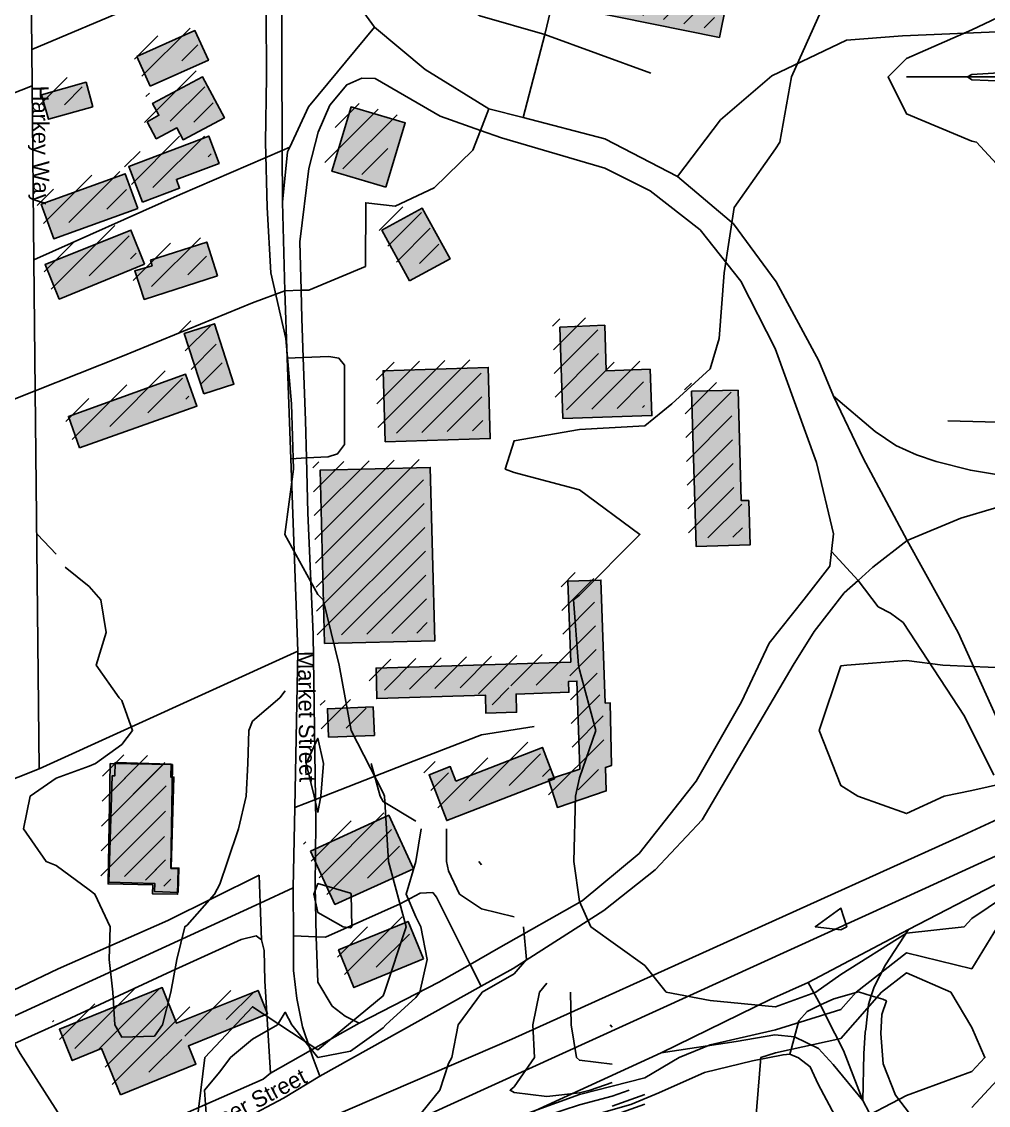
# Model space of a CAD drawing. Extents: x 6576311 to 6728256, y 2029764 to 2237541.
# Drawn here: x 6670769 to 6671656, y 2177921 to 2178916 of the extents above; entities that cross this region are included whole.
import ezdxf

# ---------------------------------------------------------------- set-up
doc = ezdxf.new("R2010")
doc.units = 21
for name, color, linetype in [('BUILDINGS', 9, 'Continuous'), ('CL_LOCAL', 4, 'Continuous'), ('CL_MAJOR', 2, 'Continuous'), ('CL_TRAIL', 6, 'Continuous'), ('CONTOUR_1FT', 251, 'Continuous'), ('CONTOUR_INDEX', 150, 'Continuous'), ('CONTOUR_MAJOR', 92, 'Continuous'), ('ROAD_LABELS', 3, 'Continuous')]:
    doc.layers.add(name, color=color, linetype=linetype)

msp = doc.modelspace()

# ---------------------------------------------------------------- hatches: boundary and pattern name
at = {"layer": 'BUILDINGS_HATCH'}
for points in [[(6671409.77, 2178901.4), (6671428.38, 2178993.99), (6671344.93, 2179010.39), (6671344.09, 2179006.01), (6671314.01, 2179012.08), (6671310.4, 2178993.85), (6671299.61, 2178995.99), (6671285.44, 2178926.37)], [(6670887.27, 2178856.57), (6670940.77, 2178880.47), (6670928.46, 2178907.73), (6670875.25, 2178883.83)], [(6670834.89, 2178837.77), (6670828.55, 2178860.33), (6670787.76, 2178848.86), (6670794.09, 2178826.31)], [(6670884.57, 2178824.14), (6670892.87, 2178808.52), (6670911.82, 2178818.43), (6670917.54, 2178807.53), (6670955.46, 2178827.72), (6670935.45, 2178865.15), (6670889.61, 2178840.92), (6670895.33, 2178830.02)], [(6671103.49, 2178763.89), (6671121.39, 2178822.96), (6671071.7, 2178837.68), (6671054.08, 2178778.61)], [(6670880.35, 2178750.19), (6670914.33, 2178763.08), (6670911.46, 2178771.08), (6670950.53, 2178785.82), (6670941.07, 2178810.91), (6670867.73, 2178782.92)], [(6670876.12, 2178744.35), (6670864.36, 2178776.35), (6670787.33, 2178748.34), (6670798.81, 2178716.7)], [(6671125.41, 2178678.03), (6671162.48, 2178698.22), (6671137.04, 2178744.73), (6671099.97, 2178724.54)], [(6670882.29, 2178693.38), (6670869.68, 2178724.65), (6670790.97, 2178693), (6670803.87, 2178661.37)], [(6670949.27, 2178682.74), (6670939.21, 2178713.66), (6670887.67, 2178697.05), (6670889.11, 2178691.96), (6670873.24, 2178687.15), (6670881.86, 2178660.97)], [(6670936.68, 2178574.52), (6670964.15, 2178583.38), (6670946.34, 2178638.66), (6670918.58, 2178629.8)], [(6671263.14, 2178635.64), (6671266.05, 2178551.88), (6671347.72, 2178554.41), (6671346.12, 2178597.02), (6671305.85, 2178595.39), (6671304.54, 2178637.27)], [(6671103.06, 2178530.43), (6671199.48, 2178533.39), (6671197.5, 2178598.57), (6671101.09, 2178595.61)], [(6670822.6, 2178524.87), (6670930.21, 2178563.2), (6670919.87, 2178592.29), (6670812.27, 2178553.6)], [(6671427.03, 2178577.7), (6671384.21, 2178576.79), (6671388.22, 2178434.4), (6671437.84, 2178435.7), (6671436.54, 2178476.49), (6671429.73, 2178476.46)], [(6671047.41, 2178345.18), (6671148.65, 2178347.79), (6671144.29, 2178506.93), (6671043.33, 2178504.32)], [(6671273.24, 2178328.29), (6671094.59, 2178322.8), (6671095.27, 2178294.76), (6671195.09, 2178297.73), (6671195.45, 2178281.34), (6671223.52, 2178282.19), (6671223.16, 2178298.94), (6671271.66, 2178300.6), (6671271.33, 2178310.44), (6671278.99, 2178310.83), (6671281.6, 2178229.99), (6671252.71, 2178220.4), (6671261.04, 2178194.94), (6671305.79, 2178210.06), (6671305.13, 2178231.55), (6671310.8, 2178233.39), (6671309.42, 2178290.93), (6671304.88, 2178290.55), (6671301, 2178403.43), (6671270.65, 2178402.58)], [(6671050.9, 2178259.24), (6671093.15, 2178260.88), (6671091.9, 2178287.09), (6671049.93, 2178285.46)], [(6671167.92, 2178218.94), (6671162.75, 2178232.4), (6671143.22, 2178224.67), (6671159.56, 2178182.85), (6671258.38, 2178221.15), (6671247.2, 2178249.88)], [(6670906.2, 2178138.8), (6670907.78, 2178234.23), (6670850.77, 2178235.08), (6670848.68, 2178124.72), (6670889.81, 2178123.8), (6670889.56, 2178115.42), (6670912.54, 2178115.16), (6670913.01, 2178138.47)], [(6670849.5, 2178126.36), (6670891.62, 2178125.12), (6670891.4, 2178117.58), (6670913.01, 2178116.94), (6670913.68, 2178139.23), (6670906.7, 2178139.42), (6670909.19, 2178222.69), (6670906.21, 2178222.75), (6670906.56, 2178234.66), (6670855.24, 2178236.19), (6670854.87, 2178223.77), (6670852.38, 2178223.83)], [(6671034.32, 2178154.64), (6671056.94, 2178105.93), (6671128.83, 2178138.65), (6671106.22, 2178187.73)], [(6671138.26, 2178056.02), (6671123.94, 2178090.19), (6671060.23, 2178064.06), (6671074.28, 2178029.53)], [(6670860, 2177931.01), (6670929.36, 2177959.35), (6670922.49, 2177976.07), (6670994.97, 2178005.52), (6670986.37, 2178026.97), (6670911.62, 2177996.79), (6670898.44, 2178029.51), (6670804.15, 2177991.23), (6670815.9, 2177962.51), (6670842.8, 2177973.55)]]:
    msp.add_hatch(color=251, dxfattribs=at).paths.add_polyline_path(points)
at = {"layer": 'BUILDINGS_SHADOW'}
h = msp.add_hatch(dxfattribs=at)
h.set_pattern_fill('ANSI31', scale=5)
h.paths.add_polyline_path([(6671403.02, 2178908.78), (6671421.63, 2179001.37), (6671338.18, 2179017.77), (6671337.34, 2179013.39), (6671307.26, 2179019.45), (6671303.65, 2179001.23), (6671292.86, 2179003.37), (6671278.69, 2178933.74)])
h = msp.add_hatch(dxfattribs=at)
h.set_pattern_fill('ANSI31', scale=5)
h.paths.add_polyline_path([(6670880.52, 2178863.95), (6670934.02, 2178887.85), (6670921.71, 2178915.11), (6670868.5, 2178891.21)])
h = msp.add_hatch(dxfattribs=at)
h.set_pattern_fill('ANSI31', scale=5)
h.paths.add_polyline_path([(6670828.14, 2178845.15), (6670821.8, 2178867.71), (6670781.01, 2178856.24), (6670787.35, 2178833.69)])
h = msp.add_hatch(dxfattribs=at)
h.set_pattern_fill('ANSI31', scale=5)
h.paths.add_polyline_path([(6670877.83, 2178831.52), (6670886.12, 2178815.9), (6670905.08, 2178825.81), (6670910.79, 2178814.91), (6670948.71, 2178835.1), (6670928.7, 2178872.53), (6670882.86, 2178848.3), (6670888.58, 2178837.4)])
h = msp.add_hatch(dxfattribs=at)
h.set_pattern_fill('ANSI31', scale=5)
h.paths.add_polyline_path([(6671096.74, 2178771.26), (6671114.64, 2178830.34), (6671064.95, 2178845.06), (6671047.33, 2178785.99)])
h = msp.add_hatch(dxfattribs=at)
h.set_pattern_fill('ANSI31', scale=5)
h.paths.add_polyline_path([(6670873.6, 2178757.57), (6670907.58, 2178770.46), (6670904.71, 2178778.46), (6670943.78, 2178793.2), (6670934.32, 2178818.29), (6670860.98, 2178790.3)])
h = msp.add_hatch(dxfattribs=at)
h.set_pattern_fill('ANSI31', scale=5)
h.paths.add_polyline_path([(6670869.37, 2178751.73), (6670857.61, 2178783.73), (6670780.59, 2178755.72), (6670792.06, 2178724.08)])
h = msp.add_hatch(dxfattribs=at)
h.set_pattern_fill('ANSI31', scale=5)
h.paths.add_polyline_path([(6671118.66, 2178685.41), (6671155.73, 2178705.59), (6671130.29, 2178752.1), (6671093.22, 2178731.92)])
h = msp.add_hatch(dxfattribs=at)
h.set_pattern_fill('ANSI31', scale=5)
h.paths.add_polyline_path([(6670875.54, 2178700.76), (6670862.93, 2178732.03), (6670784.22, 2178700.38), (6670797.12, 2178668.75)])
h = msp.add_hatch(dxfattribs=at)
h.set_pattern_fill('ANSI31', scale=5)
h.paths.add_polyline_path([(6670942.52, 2178690.12), (6670932.46, 2178721.04), (6670880.92, 2178704.43), (6670882.36, 2178699.34), (6670866.49, 2178694.53), (6670875.11, 2178668.35)])
h = msp.add_hatch(dxfattribs=at)
h.set_pattern_fill('ANSI31', scale=5)
h.paths.add_polyline_path([(6670929.93, 2178581.9), (6670957.41, 2178590.76), (6670939.59, 2178646.04), (6670911.83, 2178637.18)])
h = msp.add_hatch(dxfattribs=at)
h.set_pattern_fill('ANSI31', scale=5)
h.paths.add_polyline_path([(6671256.39, 2178643.01), (6671259.3, 2178559.26), (6671340.97, 2178561.79), (6671339.37, 2178604.4), (6671299.1, 2178602.77), (6671297.79, 2178644.65)])
h = msp.add_hatch(dxfattribs=at)
h.set_pattern_fill('ANSI31', scale=5)
h.paths.add_polyline_path([(6670815.85, 2178532.25), (6670923.46, 2178570.58), (6670913.12, 2178599.67), (6670805.52, 2178560.98)])
h = msp.add_hatch(dxfattribs=at)
h.set_pattern_fill('ANSI31', scale=5)
h.paths.add_polyline_path([(6671096.32, 2178537.81), (6671192.73, 2178540.77), (6671190.75, 2178605.95), (6671094.34, 2178602.99)])
h = msp.add_hatch(dxfattribs=at)
h.set_pattern_fill('ANSI31', scale=5)
h.paths.add_polyline_path([(6671420.28, 2178585.08), (6671377.46, 2178584.16), (6671381.47, 2178441.78), (6671431.09, 2178443.08), (6671429.79, 2178483.87), (6671422.98, 2178483.84)])
h = msp.add_hatch(dxfattribs=at)
h.set_pattern_fill('ANSI31', scale=5)
h.paths.add_polyline_path([(6671040.66, 2178352.56), (6671141.9, 2178355.17), (6671137.54, 2178514.31), (6671036.58, 2178511.7)])
h = msp.add_hatch(dxfattribs=at)
h.set_pattern_fill('ANSI31', scale=5)
h.paths.add_polyline_path([(6671266.49, 2178335.67), (6671087.84, 2178330.18), (6671088.52, 2178302.13), (6671188.34, 2178305.11), (6671188.7, 2178288.72), (6671216.77, 2178289.57), (6671216.42, 2178306.32), (6671264.91, 2178307.98), (6671264.58, 2178317.81), (6671272.24, 2178318.21), (6671274.85, 2178237.37), (6671245.96, 2178227.78), (6671254.29, 2178202.32), (6671299.04, 2178217.44), (6671298.38, 2178238.93), (6671304.05, 2178240.77), (6671302.67, 2178298.31), (6671298.13, 2178297.93), (6671294.25, 2178410.81), (6671263.91, 2178409.96)])
h = msp.add_hatch(dxfattribs=at)
h.set_pattern_fill('ANSI31', scale=5)
h.paths.add_polyline_path([(6671044.15, 2178266.62), (6671086.4, 2178268.25), (6671085.15, 2178294.47), (6671043.19, 2178292.84)])
h = msp.add_hatch(dxfattribs=at)
h.set_pattern_fill('ANSI31', scale=5)
h.paths.add_polyline_path([(6671161.17, 2178226.32), (6671156, 2178239.78), (6671136.47, 2178232.05), (6671152.81, 2178190.23), (6671251.63, 2178228.53), (6671240.45, 2178257.25)])
h = msp.add_hatch(dxfattribs=at)
h.set_pattern_fill('ANSI31', scale=5)
h.paths.add_polyline_path([(6670899.45, 2178146.18), (6670901.03, 2178241.61), (6670844.02, 2178242.46), (6670841.93, 2178132.1), (6670883.06, 2178131.18), (6670882.81, 2178122.8), (6670905.79, 2178122.53), (6670906.26, 2178145.85)])
h = msp.add_hatch(dxfattribs=at)
h.set_pattern_fill('ANSI31', scale=5)
h.paths.add_polyline_path([(6670842.75, 2178133.74), (6670884.87, 2178132.5), (6670884.65, 2178124.96), (6670906.26, 2178124.32), (6670906.93, 2178146.61), (6670899.96, 2178146.8), (6670902.44, 2178230.07), (6670899.46, 2178230.13), (6670899.81, 2178242.04), (6670848.5, 2178243.57), (6670848.12, 2178231.15), (6670845.63, 2178231.21)])
h = msp.add_hatch(dxfattribs=at)
h.set_pattern_fill('ANSI31', scale=5)
h.paths.add_polyline_path([(6671027.57, 2178162.02), (6671050.19, 2178113.31), (6671122.09, 2178146.03), (6671099.47, 2178195.1)])
h = msp.add_hatch(dxfattribs=at)
h.set_pattern_fill('ANSI31', scale=5)
h.paths.add_polyline_path([(6671131.51, 2178063.4), (6671117.19, 2178097.57), (6671053.48, 2178071.44), (6671067.53, 2178036.9)])
h = msp.add_hatch(dxfattribs=at)
h.set_pattern_fill('ANSI31', scale=5)
h.paths.add_polyline_path([(6670853.25, 2177938.39), (6670922.61, 2177966.73), (6670915.74, 2177983.45), (6670988.22, 2178012.89), (6670979.62, 2178034.35), (6670904.87, 2178004.16), (6670891.69, 2178036.89), (6670797.4, 2177998.61), (6670809.15, 2177969.89), (6670836.05, 2177980.93)])

# ---------------------------------------------------------------- linework, layer by layer
at = {"layer": 'BUILDINGS'}
for points in [[(6671409.77, 2178901.4), (6671428.38, 2178993.99), (6671344.93, 2179010.39), (6671344.09, 2179006.01), (6671314.01, 2179012.08), (6671310.4, 2178993.85), (6671299.61, 2178995.99), (6671285.44, 2178926.37), (6671409.77, 2178901.4)], [(6670887.27, 2178856.57), (6670940.77, 2178880.47), (6670928.46, 2178907.73), (6670875.25, 2178883.83), (6670887.27, 2178856.57)], [(6670834.89, 2178837.77), (6670828.55, 2178860.33), (6670787.76, 2178848.86), (6670794.09, 2178826.31), (6670834.89, 2178837.77)], [(6670884.57, 2178824.14), (6670892.87, 2178808.52), (6670911.82, 2178818.43), (6670917.54, 2178807.53), (6670955.46, 2178827.72), (6670935.45, 2178865.15), (6670889.61, 2178840.92), (6670895.33, 2178830.02), (6670884.57, 2178824.14)], [(6671103.49, 2178763.89), (6671121.39, 2178822.96), (6671071.7, 2178837.68), (6671054.08, 2178778.61), (6671103.49, 2178763.89)], [(6670880.35, 2178750.19), (6670914.33, 2178763.08), (6670911.46, 2178771.08), (6670950.53, 2178785.82), (6670941.07, 2178810.91), (6670867.73, 2178782.92), (6670880.35, 2178750.19)], [(6670876.12, 2178744.35), (6670864.36, 2178776.35), (6670787.33, 2178748.34), (6670798.81, 2178716.7), (6670876.12, 2178744.35)], [(6671125.41, 2178678.03), (6671162.48, 2178698.22), (6671137.04, 2178744.73), (6671099.97, 2178724.54), (6671125.41, 2178678.03)], [(6670882.29, 2178693.38), (6670869.68, 2178724.65), (6670790.97, 2178693), (6670803.87, 2178661.37), (6670882.29, 2178693.38)], [(6670949.27, 2178682.74), (6670939.21, 2178713.66), (6670887.67, 2178697.05), (6670889.11, 2178691.96), (6670873.24, 2178687.15), (6670881.86, 2178660.97), (6670949.27, 2178682.74)], [(6670936.68, 2178574.52), (6670964.15, 2178583.38), (6670946.34, 2178638.66), (6670918.58, 2178629.8), (6670936.68, 2178574.52)], [(6671263.14, 2178635.64), (6671266.05, 2178551.88), (6671347.72, 2178554.41), (6671346.12, 2178597.02), (6671305.85, 2178595.39), (6671304.54, 2178637.27), (6671263.14, 2178635.64)], [(6671103.06, 2178530.43), (6671199.48, 2178533.39), (6671197.5, 2178598.57), (6671101.09, 2178595.61), (6671103.06, 2178530.43)], [(6670822.6, 2178524.87), (6670930.21, 2178563.2), (6670919.87, 2178592.29), (6670812.27, 2178553.6), (6670822.6, 2178524.87)], [(6671427.03, 2178577.7), (6671384.21, 2178576.79), (6671388.22, 2178434.4), (6671437.84, 2178435.7), (6671436.54, 2178476.49), (6671429.73, 2178476.46), (6671427.03, 2178577.7)], [(6671047.41, 2178345.18), (6671148.65, 2178347.79), (6671144.29, 2178506.93), (6671043.33, 2178504.32), (6671047.41, 2178345.18)], [(6671273.24, 2178328.29), (6671094.59, 2178322.8), (6671095.27, 2178294.76), (6671195.09, 2178297.73), (6671195.45, 2178281.34), (6671223.52, 2178282.19), (6671223.16, 2178298.94), (6671271.66, 2178300.6), (6671271.33, 2178310.44), (6671278.99, 2178310.83), (6671281.6, 2178229.99), (6671252.71, 2178220.4), (6671261.04, 2178194.94), (6671305.79, 2178210.06), (6671305.13, 2178231.55), (6671310.8, 2178233.39), (6671309.42, 2178290.93), (6671304.88, 2178290.55), (6671301, 2178403.43), (6671270.65, 2178402.58), (6671273.24, 2178328.29)], [(6671050.9, 2178259.24), (6671093.15, 2178260.88), (6671091.9, 2178287.09), (6671049.93, 2178285.46), (6671050.9, 2178259.24)], [(6671167.92, 2178218.94), (6671162.75, 2178232.4), (6671143.22, 2178224.67), (6671159.56, 2178182.85), (6671258.38, 2178221.15), (6671247.2, 2178249.88), (6671167.92, 2178218.94)], [(6670906.2, 2178138.8), (6670907.78, 2178234.23), (6670850.77, 2178235.08), (6670848.68, 2178124.72), (6670889.81, 2178123.8), (6670889.56, 2178115.42), (6670912.54, 2178115.16), (6670913.01, 2178138.47), (6670906.2, 2178138.8)], [(6670849.5, 2178126.36), (6670891.62, 2178125.12), (6670891.4, 2178117.58), (6670913.01, 2178116.94), (6670913.68, 2178139.23), (6670906.7, 2178139.42), (6670909.19, 2178222.69), (6670906.21, 2178222.75), (6670906.56, 2178234.66), (6670855.24, 2178236.19), (6670854.87, 2178223.77), (6670852.38, 2178223.83), (6670849.5, 2178126.36)], [(6671034.32, 2178154.64), (6671056.94, 2178105.93), (6671128.83, 2178138.65), (6671106.22, 2178187.73), (6671034.32, 2178154.64)], [(6671138.26, 2178056.02), (6671123.94, 2178090.19), (6671060.23, 2178064.06), (6671074.28, 2178029.53), (6671138.26, 2178056.02)], [(6670860, 2177931.01), (6670929.36, 2177959.35), (6670922.49, 2177976.07), (6670994.97, 2178005.52), (6670986.37, 2178026.97), (6670911.62, 2177996.79), (6670898.44, 2178029.51), (6670804.15, 2177991.23), (6670815.9, 2177962.51), (6670842.8, 2177973.55), (6670860, 2177931.01)]]:
    msp.add_lwpolyline(points, close=True, dxfattribs=at)
at = {"layer": 'CL_LOCAL'}
for points in [[(6671249.63, 2178904.11), (6671274.79, 2179010.71), (6671298.41, 2179098.22), (6671357.4, 2179351.95), (6671246.05, 2179359.67)], [(6670996.24, 2179351.15), (6671056.09, 2179353.3), (6671057.23, 2179332.29), (6671065.08, 2179187.88), (6671071.68, 2179102.68), (6671078.11, 2179051.86), (6671134.19, 2178960.54), (6671189.72, 2178921.3), (6671249.63, 2178904.11)], [(6670785.44, 2178230.4), (6670781.82, 2178577.07), (6670780.72, 2178697.32), (6670779.05, 2178857.06), (6670778.71, 2178890.45), (6670776.39, 2179116.58)], [(6671007.22, 2179094.61), (6671007.72, 2178976.98), (6671008.62, 2178797.72), (6671008.68, 2178750.37)], [(6671371.29, 2178773.73), (6671410.6, 2178825.72), (6671457.68, 2178866.24), (6671526.37, 2178898.8), (6671577.66, 2178903.06), (6671758.48, 2178910.57), (6671800.28, 2178924.19), (6671835.23, 2178956.61), (6671874.25, 2178982.31), (6671924.14, 2178995.96), (6672002.42, 2179000.63)], [(6670778.71, 2178890.45), (6670874.54, 2178930.81), (6670910.09, 2178960.79), (6670951.42, 2178978.7), (6671007.72, 2178976.98)], [(6671043.11, 2177948.18), (6671036.66, 2177965.3), (6671034.48, 2177971.74), (6671027.09, 2177993.41), (6671021.96, 2178019.43), (6671018.82, 2178045.17), (6671018.77, 2178077.11), (6671018.67, 2178120.96), (6671020.11, 2178194.79), (6671022.97, 2178338.3), (6671016.54, 2178514.8), (6671013.15, 2178607.26), (6671010.81, 2178668.91), (6671008.68, 2178750.37), (6671013.36, 2178796.46), (6671015.42, 2178800.66), (6671032.64, 2178837.74), (6671093.2, 2178910.73)], [(6671249.63, 2178904.11), (6671229.71, 2178827.83)], [(6671249.63, 2178904.11), (6671346.72, 2178868.54)], [(6670547.24, 2178767.28), (6670565.13, 2178773.95), (6670607.07, 2178789.57), (6670616.5, 2178793.18), (6670651.52, 2178806.88), (6670779.05, 2178857.06)], [(6671010.81, 2178668.91), (6671025.84, 2178669.37), (6671033.05, 2178669.62), (6671084.91, 2178691.26), (6671085.14, 2178749.71), (6671112.02, 2178746.73), (6671147.93, 2178763.56), (6671183.32, 2178797.91), (6671190.45, 2178816.19), (6671198.19, 2178836.04)], [(6670780.72, 2178697.32), (6670914.89, 2178757.37), (6671008.62, 2178797.72), (6671015.42, 2178800.66)], [(6670543.28, 2178482.97), (6670563.45, 2178487.06), (6670711.01, 2178548.98), (6670781.82, 2178577.07), (6670862.06, 2178608.99), (6670981.39, 2178657.97), (6671010.81, 2178668.91)], [(6671016.54, 2178514.8), (6671030.75, 2178515.59), (6671050.54, 2178516.66), (6671059.29, 2178519.46), (6671065.61, 2178527.83), (6671065.81, 2178600.71), (6671060.59, 2178607.06), (6671051.2, 2178608.8), (6671027.75, 2178607.87), (6671013.15, 2178607.26)], [(6672247.37, 2178538.92), (6672155.61, 2178527.78), (6672018.55, 2178538.81), (6671619.18, 2178549.49)], [(6671022.97, 2178338.3), (6670785.44, 2178230.4), (6670558.59, 2178140.39), (6670538.35, 2178132.37)], [(6671020.11, 2178194.79), (6671039.08, 2178202.19), (6671129.63, 2178237.61), (6671191.3, 2178261.47), (6671239.77, 2178269.26)], [(6671018.67, 2178120.96), (6670988.35, 2178107.06), (6670984.36, 2178105.23), (6670751.8, 2177998.48), (6670560.87, 2177910.77), (6670559.71, 2177910.07), (6670537.39, 2177896.72)], [(6671191.12, 2178030.79), (6671181.05, 2178050.81), (6671150.08, 2178112.52), (6671146.63, 2178116.7), (6671135.23, 2178116.25), (6671116.63, 2178106.33), (6671048.3, 2178075.74), (6671039.82, 2178076.14), (6671018.77, 2178077.11)], [(6670751.8, 2177998.48), (6670762.97, 2177978.2), (6670767.97, 2177969.12), (6670805.06, 2177911.33), (6670820.88, 2177899.38), (6670848.11, 2177904.12), (6670860.5, 2177900.16), (6670866.04, 2177890.46), (6670867.35, 2177888.17), (6670882.16, 2177861.1)]]:
    msp.add_lwpolyline(points, dxfattribs=at)
at = {"layer": 'CL_MAJOR'}
for points in [[(6671093.2, 2178910.73), (6671044.21, 2178978.41), (6671019.64, 2179034.06), (6671007.22, 2179094.61), (6670996.91, 2179219.89)], [(6671514.4, 2178572.39), (6671501.02, 2178604.56), (6671461.74, 2178677.13), (6671422.58, 2178730.32), (6671371.29, 2178773.73), (6671304.55, 2178808.3), (6671229.71, 2178827.83), (6671198.19, 2178836.04), (6671139.62, 2178872.14), (6671093.2, 2178910.73)], [(6671581.87, 2178439.67), (6671541.7, 2178515.25), (6671514.4, 2178572.39)], [(6671744.97, 2178481.08), (6671698.51, 2178494.69), (6671639.96, 2178504.34), (6671608.51, 2178512.29), (6671590.39, 2178518.48), (6671571.72, 2178527.11), (6671552.63, 2178539.92), (6671514.4, 2178572.39)], [(6671744.97, 2178481.08), (6671723.28, 2178480.04), (6671693.31, 2178477.58), (6671662.09, 2178469.55), (6671631.33, 2178460.31), (6671581.87, 2178439.67)], [(6671581.87, 2178439.67), (6671550.52, 2178415.39), (6671536.96, 2178403.16), (6671524.28, 2178391.71), (6671496.75, 2178356.34), (6671477.25, 2178325.26), (6671393.79, 2178183.56), (6671350.85, 2178137.49), (6671303.7, 2178100.39), (6671220.49, 2178047.19), (6671191.12, 2178030.79), (6671043.11, 2177948.18)], [(6671680.25, 2178241.67), (6671628.66, 2178355.41), (6671581.87, 2178439.67)], [(6671748.57, 2178222.66), (6671633.34, 2178169.46)], [(6671646.95, 2178142.72), (6671763.63, 2178195.7)], [(6671633.34, 2178169.46), (6671219.32, 2177982.28), (6671035.33, 2177902.91)], [(6671049.37, 2177870.59), (6671598.8, 2178120.77), (6671646.95, 2178142.72)], [(6671491.11, 2178034.25), (6671583.14, 2178082.86), (6671662.55, 2178123.81)], [(6671541.18, 2177925.96), (6671542.3, 2177968.62), (6671543.58, 2177988.69), (6671544.11, 2177991.28), (6671546.42, 2178014.12), (6671549.08, 2178022.11), (6671551.77, 2178030.14), (6671562.09, 2178050.28), (6671583.14, 2178082.86)], [(6670951.17, 2177779.56), (6670988.74, 2177800.84), (6671233.06, 2177913.14), (6671356.25, 2177969.76), (6671456.95, 2178018.92), (6671491.11, 2178034.25)], [(6671541.18, 2177925.96), (6671523.49, 2177971.92), (6671507.78, 2178003.11), (6671502.43, 2178013.72), (6671491.11, 2178034.25)], [(6671356.25, 2177969.76), (6671424.95, 2177980.21), (6671460.63, 2177986.23), (6671478.56, 2177984.33), (6671500.62, 2177973.54), (6671514.04, 2177959.03), (6671541.18, 2177925.96)], [(6671043.11, 2177948.18), (6671009.82, 2177928.08), (6670973.76, 2177908.98), (6670917.95, 2177883), (6670882.16, 2177861.1), (6670790.56, 2177805.1)], [(6671840.3, 2177909.61), (6671806.1, 2177888.93), (6671784.03, 2177875.58), (6671756.23, 2177864.35), (6671715.82, 2177848.04), (6671689.02, 2177841.66), (6671657.83, 2177840.11), (6671625.49, 2177843.07), (6671597.81, 2177854.39), (6671575.9, 2177872.06), (6671558.85, 2177892.75), (6671541.18, 2177925.96)]]:
    msp.add_lwpolyline(points, dxfattribs=at)
at = {"layer": 'CL_TRAIL'}
for points in [[(6671078.98, 2177996.88), (6671152.34, 2178034.37), (6671181.05, 2178050.81), (6671206.83, 2178065.56), (6671283.61, 2178109.26), (6671335.96, 2178152.65), (6671388.45, 2178218.97), (6671430.06, 2178291.88), (6671455.42, 2178345.45), (6671487.52, 2178385.98), (6671511.1, 2178416.17), (6671512.6, 2178429.57), (6671514.43, 2178446.01), (6671498.72, 2178511.35), (6671460.96, 2178616.08), (6671429.33, 2178677.9), (6671391.94, 2178724.98), (6671346.24, 2178760.69), (6671304.55, 2178781.53), (6671209.74, 2178809.35), (6671190.45, 2178816.19), (6671153.55, 2178829.29), (6671093.74, 2178863.71), (6671081.51, 2178864.09), (6671067.73, 2178858.06), (6671052.12, 2178839.42), (6671041.42, 2178814.36), (6671032.8, 2178781.29), (6671024.78, 2178713.76), (6671025.84, 2178669.37), (6671026.46, 2178643.55), (6671027.75, 2178607.87), (6671029.87, 2178549.93), (6671030.75, 2178515.59), (6671032.07, 2178465.26), (6671036.91, 2178353.51), (6671039.08, 2178202.19), (6671039.4, 2178180.27), (6671038.8, 2178122.83), (6671039.82, 2178076.14), (6671040.17, 2178059.68), (6671041.07, 2178034.45), (6671054.24, 2178012.58), (6671066.16, 2178003.23), (6671078.98, 2177996.88)], [(6671512.6, 2178429.57), (6671536.96, 2178403.16), (6671555.33, 2178378.88)], [(6671555.33, 2178378.88), (6671566.59, 2178373.24), (6671578.22, 2178364.55), (6671634.69, 2178278.62), (6671661.55, 2178224.58)], [(6670562.16, 2177941.59), (6670563.39, 2177944.72), (6670566.09, 2177943.46), (6670574.12, 2177942.33), (6670587.46, 2177947.19), (6670621.23, 2177963.4), (6670698.99, 2177997.31), (6670802.81, 2178046.77), (6670903.56, 2178091.04), (6670987.51, 2178132.74)], [(6670987.51, 2178132.74), (6670988.35, 2178107.06), (6670989.49, 2178073.27)], [(6670551.45, 2177749.97), (6670554.44, 2177874.83), (6670557.64, 2177883.55), (6670567.99, 2177890.22), (6670691.05, 2177944.83), (6670741.49, 2177968.42), (6670762.97, 2177978.2), (6670806.25, 2177997.94), (6670906.82, 2178044.55), (6670970.99, 2178073.81), (6670984.48, 2178076.96), (6670989.49, 2178073.27), (6670991.83, 2178063.56), (6670992.54, 2178035.62), (6670997.83, 2177951.08)], [(6671514.61, 2178019.09), (6671537.27, 2178025.49)], [(6671537.27, 2178025.49), (6671549.08, 2178022.11), (6671559.73, 2178019.06)], [(6671490.15, 2178007.73), (6671502.43, 2178013.72), (6671514.61, 2178019.09)], [(6671677.36, 2177875.08), (6671647.86, 2177876.38), (6671623.53, 2177882.68), (6671604.79, 2177893.79), (6671585, 2177912.75), (6671571.2, 2177930.86), (6671560.07, 2177959.59), (6671557.68, 2177987.51), (6671558.85, 2178004.89), (6671562.94, 2178017.29), (6671559.73, 2178019.06)], [(6671482.56, 2177998.88), (6671490.15, 2178007.73)], [(6670997.83, 2177951.08), (6671034.48, 2177971.74), (6671078.98, 2177996.88)], [(6671475.44, 2177972.85), (6671478.56, 2177984.33), (6671482.56, 2177998.88)], [(6670982.41, 2177770.62), (6670990.98, 2177781.51), (6671031.69, 2177799.2), (6671159.78, 2177857.66), (6671239.86, 2177893.65), (6671259.68, 2177902.55), (6671328.51, 2177922.4), (6671353.96, 2177933), (6671396.09, 2177951.75), (6671439.95, 2177962.21), (6671468.11, 2177967.94), (6671474.24, 2177968.44), (6671475.44, 2177972.85)], [(6671474.24, 2177968.44), (6671482.25, 2177964.94), (6671493, 2177956.94), (6671500.45, 2177940.87), (6671515.46, 2177912.23), (6671535.03, 2177879.14), (6671561.49, 2177853.28), (6671589.35, 2177837.23), (6671597.79, 2177832.35), (6671638.4, 2177820.72), (6671682.42, 2177821.17), (6671696.67, 2177824.83), (6671720.04, 2177830.87), (6671783.46, 2177849.68), (6671804.76, 2177855.56), (6671835.26, 2177859.19)], [(6670551.45, 2177749.97), (6670560.54, 2177752.63), (6670573.89, 2177756.36), (6670846.65, 2177881.89), (6670866.04, 2177890.46), (6670991.08, 2177945.62), (6670997.83, 2177951.08)]]:
    msp.add_lwpolyline(points, dxfattribs=at)
at = {"layer": 'CONTOUR_1FT'}
for points, elevation in [([(6670784.1, 2178445.31), (6670801.24, 2178427.31)], 61), ([(6670809.24, 2178415.31), (6670831.24, 2178397.47), (6670841.96, 2178385.31), (6670847.08, 2178355.31), (6670837.91, 2178325.31), (6670858.93, 2178295.31), (6670861.24, 2178293), (6670871.24, 2178265.31), (6670861.24, 2178252.45), (6670837.24, 2178235.31), (6670831.24, 2178232.58), (6670801.24, 2178221.86), (6670777.24, 2178205.31), (6670771.24, 2178175.31), (6670771.24, 2178175.31), (6670771.24, 2178175.31), (6670791.87, 2178145.31), (6670801.24, 2178141.46), (6670831.24, 2178119.26), (6670836.6, 2178115.31), (6670850.74, 2178085.31), (6670849.7, 2178055.31), (6670853.13, 2178025.31), (6670854.81, 2177995.31), (6670861.24, 2177984.06), (6670891.24, 2177984.87), (6670898.74, 2177995.31), (6670906.24, 2178025.31), (6670911.7, 2178055.31), (6670919.1, 2178085.31), (6670921.24, 2178086.67), (6670946.44, 2178115.31), (6670951.24, 2178124.54), (6670958.35, 2178145.31), (6670968.48, 2178175.31), (6670975.55, 2178205.31), (6670976.96, 2178235.31), (6670977.91, 2178265.31), (6670981.24, 2178273.88), (6671006.24, 2178295.31), (6671011.24, 2178301.98)], 61), ([(6671041.24, 2178190.31), (6671037.81, 2178205.31), (6671030.53, 2178235.31), (6671041.24, 2178258.39), (6671046.41, 2178235.31), (6671043.97, 2178205.31), (6671041.24, 2178190.31)], 61), ([(6671090.04, 2178235.31), (6671098.51, 2178205.31), (6671101.24, 2178200.17), (6671131.24, 2178182.39)], 60), ([(6671136.09, 2178175.31), (6671131.24, 2178145.31), (6671122.19, 2178115.31), (6671131.24, 2178145.31)], 60), ([(6671159.16, 2178175.31), (6671159.28, 2178145.31), (6671161.24, 2178136.56), (6671171.24, 2178115.31), (6671191.24, 2178101.71), (6671221.24, 2178094.4)], 59), ([(6671188.87, 2178145.31), (6671191.24, 2178142.07)], 58), ([(6671071.24, 2178084.43), (6671064.58, 2178085.31), (6671041.24, 2178098.43), (6671037.38, 2178115.31), (6671041.24, 2178124.95), (6671071.24, 2178116.04), (6671071.71, 2178115.31), (6671072.49, 2178085.31), (6671071.24, 2178084.43)], 61), ([(6671122.19, 2178115.31), (6671131.24, 2178094.44), (6671135.62, 2178085.31), (6671141.63, 2178055.31), (6671134.73, 2178025.31), (6671131.24, 2178020.31), (6671103.46, 2177995.31), (6671101.24, 2177992.7), (6671071.24, 2177971.31), (6671041.24, 2177965.31), (6671017.49, 2177995.31), (6671041.24, 2177965.31), (6671041.24, 2177965.31)], 60), ([(6671229.9, 2178085.31), (6671232.65, 2178055.31), (6671221.24, 2178042.18), (6671191.89, 2178025.31), (6671191.24, 2178024.5), (6671170.07, 2177995.31), (6671164.15, 2177965.31), (6671161.24, 2177960.01), (6671153.01, 2177935.31), (6671131.24, 2177908.24), (6671128.38, 2177905.31), (6671131.24, 2177875.31), (6671101.24, 2177877.5), (6671161.24, 2177887.66), (6671101.24, 2177873.78), (6671096.24, 2177875.31), (6671101.24, 2177877.5)], 59), ([(6671311.24, 2177942.3), (6671291.08, 2177935.31), (6671281.24, 2177933.07), (6671251.24, 2177929.73), (6671221.24, 2177933.28), (6671217.67, 2177935.31), (6671221.24, 2177938.43), (6671239.94, 2177965.31), (6671238.46, 2177995.31), (6671244.48, 2178025.31), (6671251.24, 2178033.44)], 58), ([(6671273.15, 2178025.31), (6671273.67, 2177995.31), (6671278.65, 2177965.31), (6671281.24, 2177962.89), (6671311.24, 2177959.34)], 57), ([(6670861.24, 2177815.89), (6670891.24, 2177824.26), (6670921.24, 2177839.42), (6670930.67, 2177845.31), (6670951.24, 2177871.98), (6670953.04, 2177875.31), (6670951.24, 2177885.31), (6670939.24, 2177905.31), (6670937.31, 2177935.31), (6670951.24, 2177952.27), (6670960.92, 2177965.31), (6670981.24, 2177982.34), (6671004.1, 2177995.31), (6671011.24, 2178006.85), (6671017.49, 2177995.31)], 60), ([(6671309.37, 2177995.31), (6671311.24, 2177993.17)], 56), ([(6671161.24, 2177887.66), (6671191.24, 2177893.49), (6671221.24, 2177900.17), (6671234.34, 2177905.31), (6671251.24, 2177912.29), (6671281.24, 2177921.88), (6671311.24, 2177929.94), (6671326.91, 2177935.31)], 59), ([(6671371.24, 2177817.82), (6671351.74, 2177815.31), (6671341.24, 2177813.23), (6671311.24, 2177810.74), (6671281.24, 2177812.43), (6671251.24, 2177815.31), (6671251.24, 2177815.31), (6671221.24, 2177825.57), (6671199.81, 2177845.31), (6671221.24, 2177855.31), (6671238.48, 2177875.31), (6671251.24, 2177880.94), (6671281.24, 2177895.8), (6671293.92, 2177905.31), (6671311.24, 2177911.76), (6671341.24, 2177922.54)], 61), ([(6671311.24, 2177920.85), (6671341.24, 2177931.29)], 60)]:
    msp.add_lwpolyline(points, dxfattribs=dict(at, elevation=elevation))
at = {"layer": 'CONTOUR_INDEX'}
for points, elevation in [([(6670993.75, 2178925.31), (6670994.2, 2178865.31), (6670993.1, 2178805.31), (6670994.62, 2178745.31), (6670998.03, 2178685.31), (6671011.81, 2178625.31), (6671017.18, 2178565.31), (6671018.78, 2178505.31), (6671011.02, 2178445.31), (6671041.24, 2178390.14), (6671046.04, 2178385.31), (6671060.71, 2178325.31), (6671071.82, 2178265.31), (6671101.24, 2178208.27), (6671102.49, 2178205.31), (6671105.98, 2178145.31), (6671122.19, 2178085.31), (6671102.42, 2178025.31), (6671101.24, 2178021.98), (6671041.24, 2177972.51), (6670981.24, 2178011.98), (6670937.49, 2177965.31), (6670930.24, 2177905.31)], 60), ([(6671701.24, 2178860.18), (6671641.24, 2178862.49), (6671637.23, 2178865.31), (6671641.24, 2178867.36), (6671701.24, 2178871.05), (6671706.17, 2178865.31), (6671701.24, 2178860.18)], 60), ([(6671521.24, 2178082.6), (6671497.67, 2178085.31), (6671521.24, 2178102.38), (6671526.56, 2178085.31), (6671521.24, 2178082.6)], 50), ([(6671664.9, 2178085.31), (6671641.24, 2178046.83), (6671581.24, 2178061.3), (6671535.22, 2178025.31), (6671521.24, 2178009.35), (6671461.24, 2177990.76), (6671401.24, 2177977.08), (6671372.62, 2177965.31), (6671341.24, 2177946.71), (6671281.24, 2177931.47), (6671221.24, 2177909.82)], 60), ([(6671641.24, 2177919.55), (6671683.92, 2177965.31)], 60)]:
    msp.add_lwpolyline(points, dxfattribs=dict(at, elevation=elevation))
at = {"layer": 'CONTOUR_MAJOR'}
for points, elevation in [([(6671700.85, 2178745.31), (6671645.44, 2178805.31), (6671641.24, 2178806.1), (6671581.24, 2178831.25), (6671564.53, 2178865.31), (6671581.24, 2178882.21), (6671641.24, 2178908.46), (6671676.79, 2178925.31), (6671701.24, 2178946.78), (6671739.18, 2178925.31), (6671761.24, 2178893.97), (6671775.85, 2178865.31), (6671766.61, 2178805.31), (6671761.24, 2178783.67), (6671702.74, 2178745.31), (6671701.24, 2178744.86), (6671700.85, 2178745.31)], 55), ([(6671701.24, 2178133.31), (6671641.24, 2178092.85), (6671634.32, 2178085.31), (6671581.24, 2178079.46), (6671521.24, 2178041.62), (6671498.28, 2178025.31), (6671461.24, 2178011.8), (6671401.24, 2178017.68), (6671360.96, 2178025.31), (6671341.24, 2178049.73), (6671291.61, 2178085.31), (6671281.24, 2178108.64), (6671276.13, 2178145.31), (6671277.58, 2178205.31), (6671281.24, 2178221.98), (6671296.39, 2178265.31), (6671281.24, 2178321.02), (6671280.37, 2178325.31), (6671275.87, 2178385.31), (6671281.24, 2178389.49), (6671336.73, 2178445.31), (6671281.24, 2178486.16), (6671221.24, 2178502.21), (6671213.2, 2178505.31), (6671221.24, 2178531.31), (6671281.24, 2178541.6), (6671341.24, 2178545.04), (6671366.12, 2178565.31), (6671401.24, 2178597.31), (6671409.53, 2178625.31), (6671414.16, 2178685.31), (6671423.26, 2178745.31), (6671461.24, 2178799.33), (6671465.15, 2178805.31), (6671475.69, 2178865.31), (6671502.65, 2178925.31)], 55), ([(6671701.24, 2178321.75), (6671641.24, 2178324.11), (6671614.58, 2178325.31), (6671581.24, 2178329.59), (6671526.7, 2178325.31), (6671521.24, 2178324.64), (6671501.09, 2178265.31), (6671521.24, 2178214.93), (6671536.7, 2178205.31), (6671581.24, 2178189.15), (6671615.83, 2178205.31), (6671641.24, 2178210.36), (6671701.24, 2178223.97)], 55), ([(6671521.24, 2177889.35), (6671461.24, 2177898.19), (6671442.67, 2177905.31), (6671447.55, 2177965.31), (6671461.24, 2177969.73), (6671521.24, 2177982.85), (6671558.44, 2178025.31), (6671581.24, 2178043.14), (6671621.99, 2178025.31), (6671641.24, 2177992.86), (6671653.3, 2177965.31), (6671641.24, 2177952.38), (6671581.24, 2177930.46), (6671533.33, 2177905.31), (6671521.24, 2177889.35)], 65)]:
    msp.add_lwpolyline(points, dxfattribs=dict(at, elevation=elevation))
at = {"layer": 'IMG_ALIGN_FAR'}
msp.add_line((6671581.24, 2178865.31, 45.41), (6672061.24, 2178865.31, 45.41), dxfattribs=at)

# ---------------------------------------------------------------- texts
at = {"layer": 'ROAD_LABELS'}
for s, rotation, p in [('Harkey Way', 270.5959, (6670779.05, 2178857.06)), ('Market Street', 270.6391, (6671022.97, 2178338.3)), ('Sumner Street', 27.5957, (6670917.95, 2177883))]:
    msp.add_text(s, height=15, rotation=rotation, dxfattribs=at).set_placement(p)

doc.saveas('drawing.dxf')
